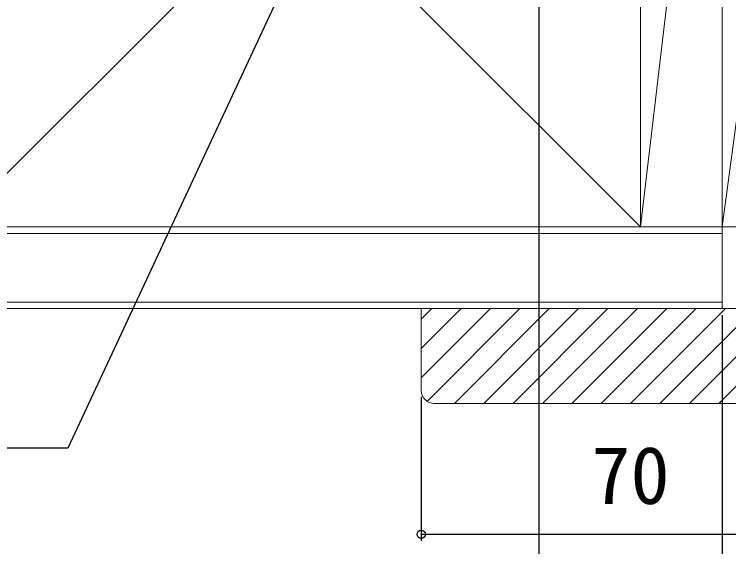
# Model space of a CAD drawing. Units: millimetres, scale not verified. Extents: x -525 to 525, y -783 to 779.
# Drawn here: x -229.2 to -120, y -639.7 to -558.3 of the extents above; entities that cross this region are included whole.
import ezdxf
from ezdxf.enums import TextEntityAlignment as Align

# ---------------------------------------------------------------- set-up
doc = ezdxf.new("R2010")
doc.units = ezdxf.units.MM
doc.header["$LTSCALE"] = 4
doc.layers.add('0-7_YKK_D', color=6, linetype='Continuous')
doc.layers.add('0-9_YSS_K', color=3, linetype='Continuous', lineweight=18)
doc.styles.add('ＭＳ ゴシック', font='')
doc.styles.get('ＭＳ ゴシック').set_extended_font_data('MS Gothic')

msp = doc.modelspace()

# ---------------------------------------------------------------- linework, layer by layer
at = {"layer": '0-7_YKK_D'}
for p, q in [((-148.965, -486.3), (-148.965, -678.8)), ((-120.965, -604.3), (-120.965, -678.8)), ((-120.965, -604.3), (-120.965, -678.8)), ((-120.965, -604.3), (-120.965, -658.8)), ((-166.965, -616.8), (-166.965, -638.8)), ((-166.965, -637.8), (-96.965, -637.8))]:
    msp.add_line(p, q, dxfattribs=at)
msp.add_lwpolyline([(-173.579, -522.955), (-174.657, -525.266), (-220.98, -624.607), (-270.703, -624.607)], dxfattribs=at)
msp.add_circle((-166.965, -637.8), 0.637, dxfattribs=at)
at = {"layer": '0-9_YSS_K'}
for p, q in [((-133.465, -485.8), (-238.465, -590.8)), ((-238.465, -485.8), (-133.465, -590.8)), ((-120.965, -485.8), (-133.465, -590.8)), ((-110.565, -512.8), (-120.965, -590.8)), ((-120.965, -590.8), (-310.996, -590.8)), ((-120.965, -591.8), (-310.996, -591.8)), ((-120.965, -590.8), (-120.965, -603.3)), ((-120.965, -602.3), (-310.996, -602.3)), ((-120.965, -603.3), (-310.996, -603.3)), ((-166.965, -604.903), (-165.362, -603.3)), ((-166.965, -609.393), (-160.872, -603.3)), ((-166.965, -613.884), (-156.381, -603.3)), ((-166.063, -617.472), (-151.891, -603.3)), ((-161.901, -617.8), (-147.401, -603.3)), ((-157.411, -617.8), (-142.911, -603.3)), ((-152.921, -617.8), (-138.421, -603.3)), ((-148.431, -617.8), (-133.931, -603.3)), ((-143.941, -617.8), (-129.441, -603.3)), ((-139.451, -617.8), (-124.951, -603.3)), ((-134.96, -617.8), (-120.46, -603.3)), ((-130.47, -617.8), (-115.97, -603.3)), ((-125.98, -617.8), (-111.48, -603.3)), ((-121.49, -617.8), (-106.99, -603.3)), ((-98.965, -617.8), (-164.965, -617.8))]:
    msp.add_line(p, q, dxfattribs=at)
for points in [[(-238.465, -590.8), (-133.465, -590.8), (-133.465, -485.8), (-238.465, -485.8)], [(-133.465, -590.8), (-120.965, -590.8), (-120.965, -485.8), (-133.465, -485.8)], [(-120.965, -590.8), (-110.565, -590.8), (-110.565, -512.8), (-120.965, -512.8)]]:
    msp.add_lwpolyline(points, close=True, dxfattribs=at)
msp.add_lwpolyline([(-166.965, -615.8), (-166.965, -603.3), (-103.965, -603.3), (-103.965, -589.3), (-96.965, -589.3), (-96.965, -615.8)], dxfattribs=at)
msp.add_arc((-164.965, -615.8), 2, 180.00001, 269.99999, dxfattribs=at)

# ---------------------------------------------------------------- texts
at = {"layer": '0-7_YKK_D', "style": 'ＭＳ ゴシック'}
msp.add_text('70', height=8.798, dxfattribs=at).set_placement((-140.965, -635.8), align=Align.BOTTOM_LEFT)

doc.saveas('drawing.dxf')
